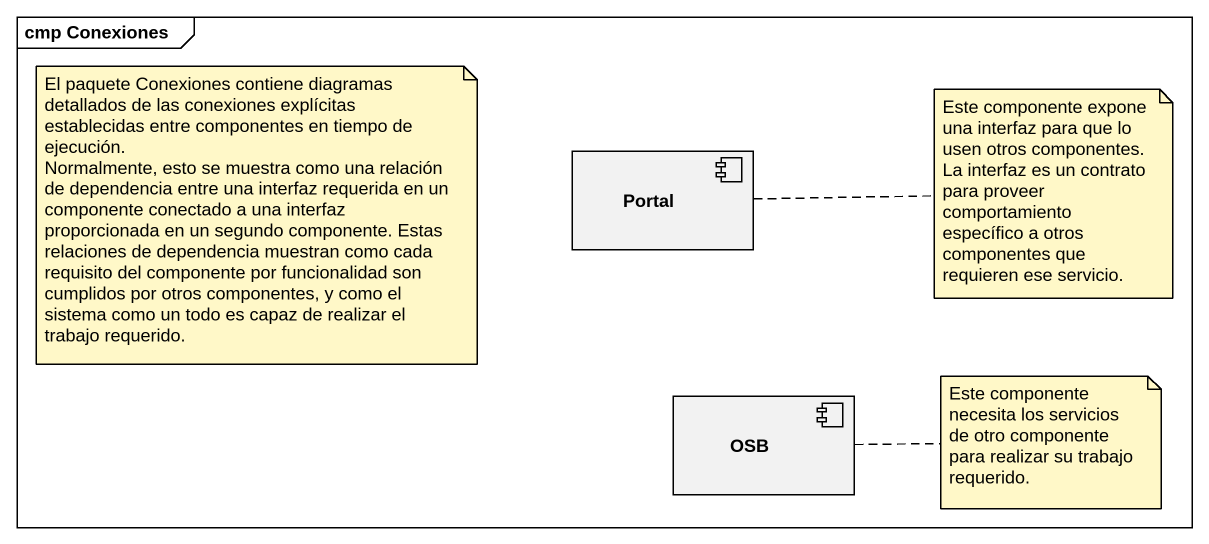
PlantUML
@startuml
mainframe cmp Conexiones
component Portal
component OSB
note as N1
  El paquete Conexiones contiene diagramas detallados de las conexiones explícitas establecidas entre componentes en tiempo de ejecución.
  Normalmente, esto se muestra como una relación de dependencia entre una interfaz requerida en un componente conectado a una interfaz proporcionada en un segundo componente. Estas relaciones de dependencia muestran como cada requisito del componente por funcionalidad son cumplidos por otros componentes, y como el sistema como un todo es capaz de realizar el trabajo requerido.
end note
note right of Portal : Este componente expone una interfaz para que lo usen otros componentes. La interfaz es un contrato para proveer comportamiento específico a otros componentes que requieren ese servicio.
note right of OSB : Este componente necesita los servicios de otro componente para realizar su trabajo requerido.
@enduml
